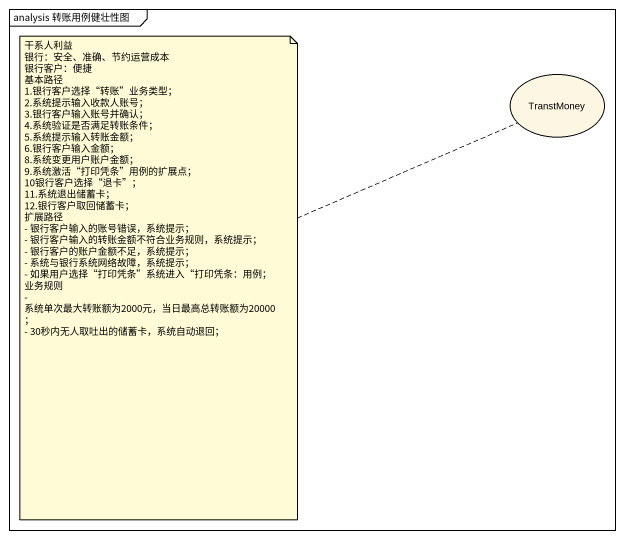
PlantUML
@startuml
mainframe analysis 转账用例健壮性图
usecase TranstMoney
note left of TranstMoney
  干系人利益
  银行：安全、准确、节约运营成本
  银行客户：便捷
  基本路径
  1.银行客户选择“转账”业务类型；
  2.系统提示输入收款人账号；
  3.银行客户输入账号并确认；
  4.系统验证是否满足转账条件；
  5.系统提示输入转账金额；
  6.银行客户输入金额；
  8.系统变更用户账户金额；
  9.系统激活“打印凭条”用例的扩展点；
  10银行客户选择“退卡”；
  11.系统退出储蓄卡；
  12.银行客户取回储蓄卡；
  扩展路径
  - 银行客户输入的账号错误，系统提示；
  - 银行客户输入的转账金额不符合业务规则，系统提示；
  - 银行客户的账户金额不足，系统提示；
  - 系统与银行系统网络故障，系统提示；
  - 如果用户选择“打印凭条”系统进入“打印凭条：用例；
  业务规则
  - 系统单次最大转账额为2000元，当日最高总转账额为20000；
  - 30秒内无人取吐出的储蓄卡，系统自动退回；
end note
@enduml
